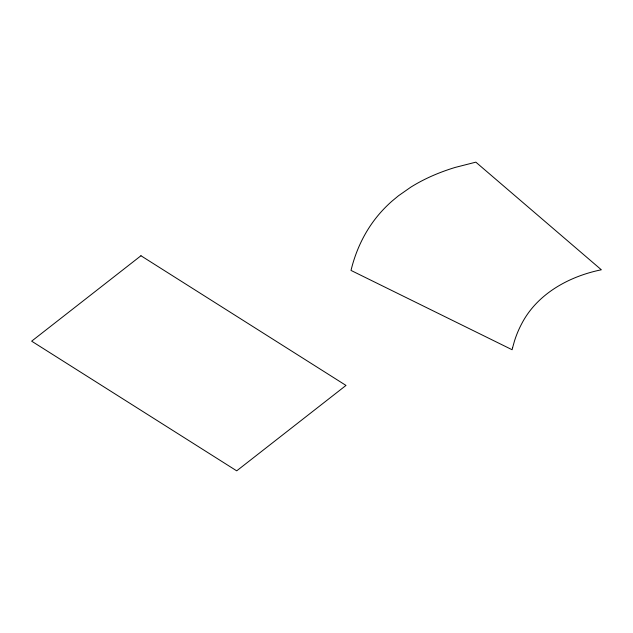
<?xml version="1.0" encoding="UTF-8"?>
<svg xmlns="http://www.w3.org/2000/svg" width="633" height="633" viewBox="0 0 633 633"><rect width="100%" height="100%" fill="white"/><g stroke="black" fill="none" stroke-linecap="round" stroke-linejoin="round"><path stroke-width="0.95" d="M512.635 347.58L512.113 349.733L351.014 270.426C355.651 251.103 364.204 232.659 376.682 217.143A657.157 277.729 27.7 0 1 391.914 201.215L398.434 195.811L410.77 187.186A596.151 251.942 27.7 0 1 431.271 176.306A573.965 242.566 27.7 0 1 455.262 167.405L475.842 162.159L601.35 269.785C569.225 276.312 537.251 293.736 521.711 323.724A564.652 238.633 27.7 0 0 514.407 341.258L512.635 347.58M140.953 255.748L31.65 341.171L236.702 470.841L345.998 385.426L140.953 255.748"/></g></svg>
